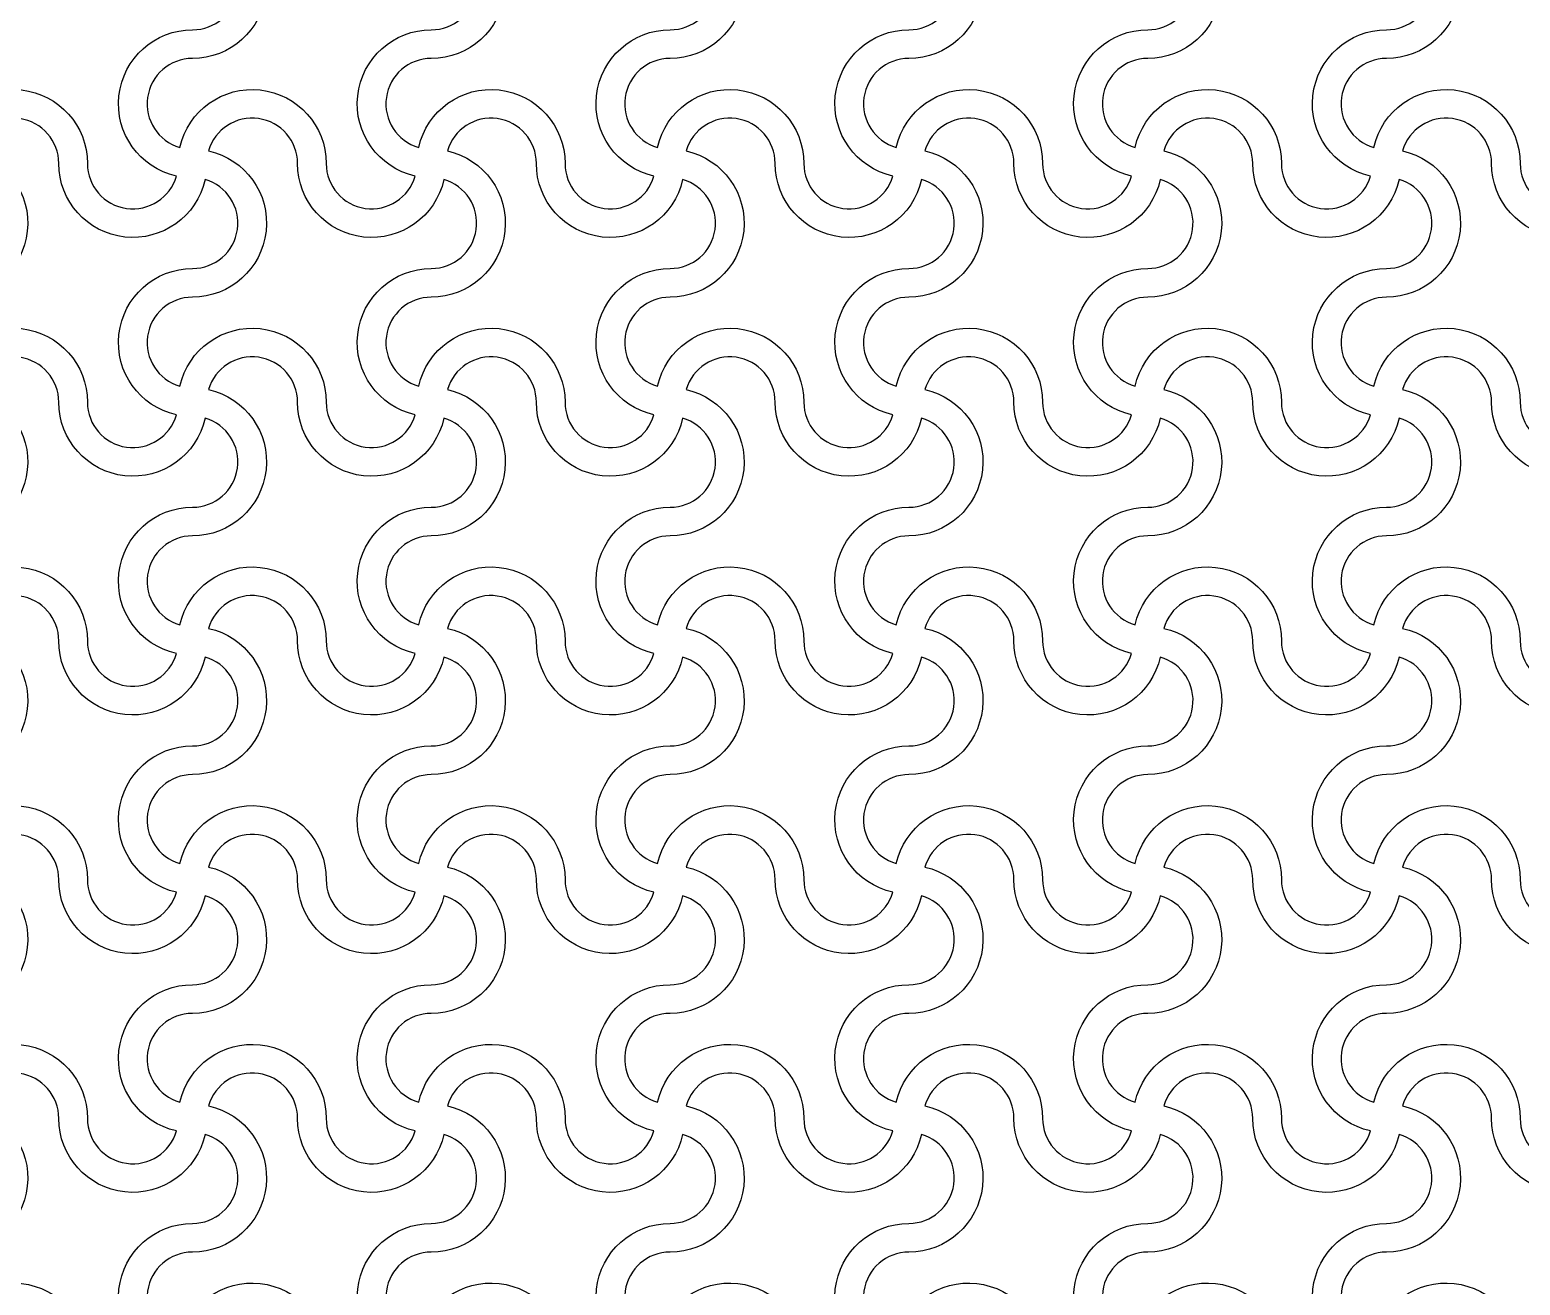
# Model space of a CAD drawing. Header units: millimetres. Extents: x 24 to 345, y 12 to 201.
# Drawn here: x 45.723 to 48.219, y 35.615 to 37.718 of the extents above; entities that cross this region are included whole.
import ezdxf

# ---------------------------------------------------------------- set-up
doc = ezdxf.new("R2010")
doc.units = ezdxf.units.MM
doc.header["$MEASUREMENT"] = 0
doc.layers.add('5th metal (rf+ground)', color=240, linetype='Continuous')

msp = doc.modelspace()

# ---------------------------------------------------------------- linework, layer by layer
at = {"layer": '5th metal (rf+ground)'}
for points in [[(46.01633, 37.86724, -0.8959788), (45.7713, 37.89421, 0.8687853), (45.62227, 37.91524, -0.8959788), (45.5953, 37.67021, 0.8687853), (45.57427, 37.52118, -0.8959788), (45.8193, 37.49421, 0.8687853), (45.96833, 37.47318, -0.8959788), (45.9953, 37.71821, 0.8687853)], [(46.01633, 37.86724, -0.8959788), (45.7713, 37.89421, 0.8687853), (45.62227, 37.91524, -0.8959788), (45.5953, 37.67021, 0.8687853), (45.57427, 37.52118, -0.8959788), (45.8193, 37.49421, 0.8687853), (45.96833, 37.47318, -0.8959788), (45.9953, 37.71821, 0.8687853)], [(46.01633, 37.86724, -0.8959788), (45.7713, 37.89421, 0.8687853), (45.62227, 37.91524, -0.8959788), (45.5953, 37.67021, 0.8687853), (45.57427, 37.52118, -0.8959788), (45.8193, 37.49421, 0.8687853), (45.96833, 37.47318, -0.8959788), (45.9953, 37.71821, 0.8687853)], [(46.01633, 37.86724, -0.8959788), (45.7713, 37.89421, 0.8687853), (45.62227, 37.91524, -0.8959788), (45.5953, 37.67021, 0.8687853), (45.57427, 37.52118, -0.8959788), (45.8193, 37.49421, 0.8687853), (45.96833, 37.47318, -0.8959788), (45.9953, 37.71821, 0.8687853)], [(46.41633, 37.86724, -0.8959788), (46.1713, 37.89421, 0.8687853), (46.02227, 37.91524, -0.8959788), (45.9953, 37.67021, 0.8687853), (45.97427, 37.52118, -0.8959788), (46.2193, 37.49421, 0.8687853), (46.36833, 37.47318, -0.8959788), (46.3953, 37.71821, 0.8687853)], [(46.41633, 37.86724, -0.8959788), (46.1713, 37.89421, 0.8687853), (46.02227, 37.91524, -0.8959788), (45.9953, 37.67021, 0.8687853), (45.97427, 37.52118, -0.8959788), (46.2193, 37.49421, 0.8687853), (46.36833, 37.47318, -0.8959788), (46.3953, 37.71821, 0.8687853)], [(46.41633, 37.86724, -0.8959788), (46.1713, 37.89421, 0.8687853), (46.02227, 37.91524, -0.8959788), (45.9953, 37.67021, 0.8687853), (45.97427, 37.52118, -0.8959788), (46.2193, 37.49421, 0.8687853), (46.36833, 37.47318, -0.8959788), (46.3953, 37.71821, 0.8687853)], [(46.41633, 37.86724, -0.8959788), (46.1713, 37.89421, 0.8687853), (46.02227, 37.91524, -0.8959788), (45.9953, 37.67021, 0.8687853), (45.97427, 37.52118, -0.8959788), (46.2193, 37.49421, 0.8687853), (46.36833, 37.47318, -0.8959788), (46.3953, 37.71821, 0.8687853)], [(46.81633, 37.86724, -0.8959788), (46.5713, 37.89421, 0.8687853), (46.42227, 37.91524, -0.8959788), (46.3953, 37.67021, 0.8687853), (46.37427, 37.52118, -0.8959788), (46.6193, 37.49421, 0.8687853), (46.76833, 37.47318, -0.8959788), (46.7953, 37.71821, 0.8687853)], [(46.81633, 37.86724, -0.8959788), (46.5713, 37.89421, 0.8687853), (46.42227, 37.91524, -0.8959788), (46.3953, 37.67021, 0.8687853), (46.37427, 37.52118, -0.8959788), (46.6193, 37.49421, 0.8687853), (46.76833, 37.47318, -0.8959788), (46.7953, 37.71821, 0.8687853)], [(46.81633, 37.86724, -0.8959788), (46.5713, 37.89421, 0.8687853), (46.42227, 37.91524, -0.8959788), (46.3953, 37.67021, 0.8687853), (46.37427, 37.52118, -0.8959788), (46.6193, 37.49421, 0.8687853), (46.76833, 37.47318, -0.8959788), (46.7953, 37.71821, 0.8687853)], [(46.81633, 37.86724, -0.8959788), (46.5713, 37.89421, 0.8687853), (46.42227, 37.91524, -0.8959788), (46.3953, 37.67021, 0.8687853), (46.37427, 37.52118, -0.8959788), (46.6193, 37.49421, 0.8687853), (46.76833, 37.47318, -0.8959788), (46.7953, 37.71821, 0.8687853)], [(47.21633, 37.86724, -0.8959788), (46.9713, 37.89421, 0.8687853), (46.82227, 37.91524, -0.8959788), (46.7953, 37.67021, 0.8687853), (46.77427, 37.52118, -0.8959788), (47.0193, 37.49421, 0.8687853), (47.16833, 37.47318, -0.8959788), (47.1953, 37.71821, 0.8687853)], [(47.21633, 37.86724, -0.8959788), (46.9713, 37.89421, 0.8687853), (46.82227, 37.91524, -0.8959788), (46.7953, 37.67021, 0.8687853), (46.77427, 37.52118, -0.8959788), (47.0193, 37.49421, 0.8687853), (47.16833, 37.47318, -0.8959788), (47.1953, 37.71821, 0.8687853)], [(47.21633, 37.86724, -0.8959788), (46.9713, 37.89421, 0.8687853), (46.82227, 37.91524, -0.8959788), (46.7953, 37.67021, 0.8687853), (46.77427, 37.52118, -0.8959788), (47.0193, 37.49421, 0.8687853), (47.16833, 37.47318, -0.8959788), (47.1953, 37.71821, 0.8687853)], [(47.21633, 37.86724, -0.8959788), (46.9713, 37.89421, 0.8687853), (46.82227, 37.91524, -0.8959788), (46.7953, 37.67021, 0.8687853), (46.77427, 37.52118, -0.8959788), (47.0193, 37.49421, 0.8687853), (47.16833, 37.47318, -0.8959788), (47.1953, 37.71821, 0.8687853)], [(47.61633, 37.86724, -0.8959788), (47.3713, 37.89421, 0.8687853), (47.22227, 37.91524, -0.8959788), (47.1953, 37.67021, 0.8687853), (47.17427, 37.52118, -0.8959788), (47.4193, 37.49421, 0.8687853), (47.56833, 37.47318, -0.8959788), (47.5953, 37.71821, 0.8687853)], [(47.61633, 37.86724, -0.8959788), (47.3713, 37.89421, 0.8687853), (47.22227, 37.91524, -0.8959788), (47.1953, 37.67021, 0.8687853), (47.17427, 37.52118, -0.8959788), (47.4193, 37.49421, 0.8687853), (47.56833, 37.47318, -0.8959788), (47.5953, 37.71821, 0.8687853)], [(47.61633, 37.86724, -0.8959788), (47.3713, 37.89421, 0.8687853), (47.22227, 37.91524, -0.8959788), (47.1953, 37.67021, 0.8687853), (47.17427, 37.52118, -0.8959788), (47.4193, 37.49421, 0.8687853), (47.56833, 37.47318, -0.8959788), (47.5953, 37.71821, 0.8687853)], [(47.61633, 37.86724, -0.8959788), (47.3713, 37.89421, 0.8687853), (47.22227, 37.91524, -0.8959788), (47.1953, 37.67021, 0.8687853), (47.17427, 37.52118, -0.8959788), (47.4193, 37.49421, 0.8687853), (47.56833, 37.47318, -0.8959788), (47.5953, 37.71821, 0.8687853)], [(48.01633, 37.86724, -0.8959788), (47.7713, 37.89421, 0.8687853), (47.62227, 37.91524, -0.8959788), (47.5953, 37.67021, 0.8687853), (47.57427, 37.52118, -0.8959788), (47.8193, 37.49421, 0.8687853), (47.96833, 37.47318, -0.8959788), (47.9953, 37.71821, 0.8687853)], [(48.01633, 37.86724, -0.8959788), (47.7713, 37.89421, 0.8687853), (47.62227, 37.91524, -0.8959788), (47.5953, 37.67021, 0.8687853), (47.57427, 37.52118, -0.8959788), (47.8193, 37.49421, 0.8687853), (47.96833, 37.47318, -0.8959788), (47.9953, 37.71821, 0.8687853)], [(48.01633, 37.86724, -0.8959788), (47.7713, 37.89421, 0.8687853), (47.62227, 37.91524, -0.8959788), (47.5953, 37.67021, 0.8687853), (47.57427, 37.52118, -0.8959788), (47.8193, 37.49421, 0.8687853), (47.96833, 37.47318, -0.8959788), (47.9953, 37.71821, 0.8687853)], [(48.01633, 37.86724, -0.8959788), (47.7713, 37.89421, 0.8687853), (47.62227, 37.91524, -0.8959788), (47.5953, 37.67021, 0.8687853), (47.57427, 37.52118, -0.8959788), (47.8193, 37.49421, 0.8687853), (47.96833, 37.47318, -0.8959788), (47.9953, 37.71821, 0.8687853)], [(48.41633, 37.86724, -0.8959788), (48.1713, 37.89421, 0.8687853), (48.02227, 37.91524, -0.8959788), (47.9953, 37.67021, 0.8687853), (47.97427, 37.52118, -0.8959788), (48.2193, 37.49421, 0.8687853), (48.36833, 37.47318, -0.8959788), (48.3953, 37.71821, 0.8687853)], [(48.41633, 37.86724, -0.8959788), (48.1713, 37.89421, 0.8687853), (48.02227, 37.91524, -0.8959788), (47.9953, 37.67021, 0.8687853), (47.97427, 37.52118, -0.8959788), (48.2193, 37.49421, 0.8687853), (48.36833, 37.47318, -0.8959788), (48.3953, 37.71821, 0.8687853)], [(48.41633, 37.86724, -0.8959788), (48.1713, 37.89421, 0.8687853), (48.02227, 37.91524, -0.8959788), (47.9953, 37.67021, 0.8687853), (47.97427, 37.52118, -0.8959788), (48.2193, 37.49421, 0.8687853), (48.36833, 37.47318, -0.8959788), (48.3953, 37.71821, 0.8687853)], [(48.41633, 37.86724, -0.8959788), (48.1713, 37.89421, 0.8687853), (48.02227, 37.91524, -0.8959788), (47.9953, 37.67021, 0.8687853), (47.97427, 37.52118, -0.8959788), (48.2193, 37.49421, 0.8687853), (48.36833, 37.47318, -0.8959788), (48.3953, 37.71821, 0.8687853)], [(46.01633, 37.46724, -0.8959788), (45.7713, 37.49421, 0.8687853), (45.62227, 37.51524, -0.8959788), (45.5953, 37.27021, 0.8687853), (45.57427, 37.12118, -0.8959788), (45.8193, 37.09421, 0.8687853), (45.96833, 37.07318, -0.8959788), (45.9953, 37.31821, 0.8687853)], [(46.01633, 37.46724, -0.8959788), (45.7713, 37.49421, 0.8687853), (45.62227, 37.51524, -0.8959788), (45.5953, 37.27021, 0.8687853), (45.57427, 37.12118, -0.8959788), (45.8193, 37.09421, 0.8687853), (45.96833, 37.07318, -0.8959788), (45.9953, 37.31821, 0.8687853)], [(46.01633, 37.46724, -0.8959788), (45.7713, 37.49421, 0.8687853), (45.62227, 37.51524, -0.8959788), (45.5953, 37.27021, 0.8687853), (45.57427, 37.12118, -0.8959788), (45.8193, 37.09421, 0.8687853), (45.96833, 37.07318, -0.8959788), (45.9953, 37.31821, 0.8687853)], [(46.01633, 37.46724, -0.8959788), (45.7713, 37.49421, 0.8687853), (45.62227, 37.51524, -0.8959788), (45.5953, 37.27021, 0.8687853), (45.57427, 37.12118, -0.8959788), (45.8193, 37.09421, 0.8687853), (45.96833, 37.07318, -0.8959788), (45.9953, 37.31821, 0.8687853)], [(46.41633, 37.46724, -0.8959788), (46.1713, 37.49421, 0.8687853), (46.02227, 37.51524, -0.8959788), (45.9953, 37.27021, 0.8687853), (45.97427, 37.12118, -0.8959788), (46.2193, 37.09421, 0.8687853), (46.36833, 37.07318, -0.8959788), (46.3953, 37.31821, 0.8687853)], [(46.41633, 37.46724, -0.8959788), (46.1713, 37.49421, 0.8687853), (46.02227, 37.51524, -0.8959788), (45.9953, 37.27021, 0.8687853), (45.97427, 37.12118, -0.8959788), (46.2193, 37.09421, 0.8687853), (46.36833, 37.07318, -0.8959788), (46.3953, 37.31821, 0.8687853)], [(46.41633, 37.46724, -0.8959788), (46.1713, 37.49421, 0.8687853), (46.02227, 37.51524, -0.8959788), (45.9953, 37.27021, 0.8687853), (45.97427, 37.12118, -0.8959788), (46.2193, 37.09421, 0.8687853), (46.36833, 37.07318, -0.8959788), (46.3953, 37.31821, 0.8687853)], [(46.41633, 37.46724, -0.8959788), (46.1713, 37.49421, 0.8687853), (46.02227, 37.51524, -0.8959788), (45.9953, 37.27021, 0.8687853), (45.97427, 37.12118, -0.8959788), (46.2193, 37.09421, 0.8687853), (46.36833, 37.07318, -0.8959788), (46.3953, 37.31821, 0.8687853)], [(46.81633, 37.46724, -0.8959788), (46.5713, 37.49421, 0.8687853), (46.42227, 37.51524, -0.8959788), (46.3953, 37.27021, 0.8687853), (46.37427, 37.12118, -0.8959788), (46.6193, 37.09421, 0.8687853), (46.76833, 37.07318, -0.8959788), (46.7953, 37.31821, 0.8687853)], [(46.81633, 37.46724, -0.8959788), (46.5713, 37.49421, 0.8687853), (46.42227, 37.51524, -0.8959788), (46.3953, 37.27021, 0.8687853), (46.37427, 37.12118, -0.8959788), (46.6193, 37.09421, 0.8687853), (46.76833, 37.07318, -0.8959788), (46.7953, 37.31821, 0.8687853)], [(46.81633, 37.46724, -0.8959788), (46.5713, 37.49421, 0.8687853), (46.42227, 37.51524, -0.8959788), (46.3953, 37.27021, 0.8687853), (46.37427, 37.12118, -0.8959788), (46.6193, 37.09421, 0.8687853), (46.76833, 37.07318, -0.8959788), (46.7953, 37.31821, 0.8687853)], [(46.81633, 37.46724, -0.8959788), (46.5713, 37.49421, 0.8687853), (46.42227, 37.51524, -0.8959788), (46.3953, 37.27021, 0.8687853), (46.37427, 37.12118, -0.8959788), (46.6193, 37.09421, 0.8687853), (46.76833, 37.07318, -0.8959788), (46.7953, 37.31821, 0.8687853)], [(47.21633, 37.46724, -0.8959788), (46.9713, 37.49421, 0.8687853), (46.82227, 37.51524, -0.8959788), (46.7953, 37.27021, 0.8687853), (46.77427, 37.12118, -0.8959788), (47.0193, 37.09421, 0.8687853), (47.16833, 37.07318, -0.8959788), (47.1953, 37.31821, 0.8687853)], [(47.21633, 37.46724, -0.8959788), (46.9713, 37.49421, 0.8687853), (46.82227, 37.51524, -0.8959788), (46.7953, 37.27021, 0.8687853), (46.77427, 37.12118, -0.8959788), (47.0193, 37.09421, 0.8687853), (47.16833, 37.07318, -0.8959788), (47.1953, 37.31821, 0.8687853)], [(47.21633, 37.46724, -0.8959788), (46.9713, 37.49421, 0.8687853), (46.82227, 37.51524, -0.8959788), (46.7953, 37.27021, 0.8687853), (46.77427, 37.12118, -0.8959788), (47.0193, 37.09421, 0.8687853), (47.16833, 37.07318, -0.8959788), (47.1953, 37.31821, 0.8687853)], [(47.21633, 37.46724, -0.8959788), (46.9713, 37.49421, 0.8687853), (46.82227, 37.51524, -0.8959788), (46.7953, 37.27021, 0.8687853), (46.77427, 37.12118, -0.8959788), (47.0193, 37.09421, 0.8687853), (47.16833, 37.07318, -0.8959788), (47.1953, 37.31821, 0.8687853)], [(47.61633, 37.46724, -0.8959788), (47.3713, 37.49421, 0.8687853), (47.22227, 37.51524, -0.8959788), (47.1953, 37.27021, 0.8687853), (47.17427, 37.12118, -0.8959788), (47.4193, 37.09421, 0.8687853), (47.56833, 37.07318, -0.8959788), (47.5953, 37.31821, 0.8687853)], [(47.61633, 37.46724, -0.8959788), (47.3713, 37.49421, 0.8687853), (47.22227, 37.51524, -0.8959788), (47.1953, 37.27021, 0.8687853), (47.17427, 37.12118, -0.8959788), (47.4193, 37.09421, 0.8687853), (47.56833, 37.07318, -0.8959788), (47.5953, 37.31821, 0.8687853)], [(47.61633, 37.46724, -0.8959788), (47.3713, 37.49421, 0.8687853), (47.22227, 37.51524, -0.8959788), (47.1953, 37.27021, 0.8687853), (47.17427, 37.12118, -0.8959788), (47.4193, 37.09421, 0.8687853), (47.56833, 37.07318, -0.8959788), (47.5953, 37.31821, 0.8687853)], [(47.61633, 37.46724, -0.8959788), (47.3713, 37.49421, 0.8687853), (47.22227, 37.51524, -0.8959788), (47.1953, 37.27021, 0.8687853), (47.17427, 37.12118, -0.8959788), (47.4193, 37.09421, 0.8687853), (47.56833, 37.07318, -0.8959788), (47.5953, 37.31821, 0.8687853)], [(48.01633, 37.46724, -0.8959788), (47.7713, 37.49421, 0.8687853), (47.62227, 37.51524, -0.8959788), (47.5953, 37.27021, 0.8687853), (47.57427, 37.12118, -0.8959788), (47.8193, 37.09421, 0.8687853), (47.96833, 37.07318, -0.8959788), (47.9953, 37.31821, 0.8687853)], [(48.01633, 37.46724, -0.8959788), (47.7713, 37.49421, 0.8687853), (47.62227, 37.51524, -0.8959788), (47.5953, 37.27021, 0.8687853), (47.57427, 37.12118, -0.8959788), (47.8193, 37.09421, 0.8687853), (47.96833, 37.07318, -0.8959788), (47.9953, 37.31821, 0.8687853)], [(48.01633, 37.46724, -0.8959788), (47.7713, 37.49421, 0.8687853), (47.62227, 37.51524, -0.8959788), (47.5953, 37.27021, 0.8687853), (47.57427, 37.12118, -0.8959788), (47.8193, 37.09421, 0.8687853), (47.96833, 37.07318, -0.8959788), (47.9953, 37.31821, 0.8687853)], [(48.01633, 37.46724, -0.8959788), (47.7713, 37.49421, 0.8687853), (47.62227, 37.51524, -0.8959788), (47.5953, 37.27021, 0.8687853), (47.57427, 37.12118, -0.8959788), (47.8193, 37.09421, 0.8687853), (47.96833, 37.07318, -0.8959788), (47.9953, 37.31821, 0.8687853)], [(48.41633, 37.46724, -0.8959788), (48.1713, 37.49421, 0.8687853), (48.02227, 37.51524, -0.8959788), (47.9953, 37.27021, 0.8687853), (47.97427, 37.12118, -0.8959788), (48.2193, 37.09421, 0.8687853), (48.36833, 37.07318, -0.8959788), (48.3953, 37.31821, 0.8687853)], [(48.41633, 37.46724, -0.8959788), (48.1713, 37.49421, 0.8687853), (48.02227, 37.51524, -0.8959788), (47.9953, 37.27021, 0.8687853), (47.97427, 37.12118, -0.8959788), (48.2193, 37.09421, 0.8687853), (48.36833, 37.07318, -0.8959788), (48.3953, 37.31821, 0.8687853)], [(48.41633, 37.46724, -0.8959788), (48.1713, 37.49421, 0.8687853), (48.02227, 37.51524, -0.8959788), (47.9953, 37.27021, 0.8687853), (47.97427, 37.12118, -0.8959788), (48.2193, 37.09421, 0.8687853), (48.36833, 37.07318, -0.8959788), (48.3953, 37.31821, 0.8687853)], [(48.41633, 37.46724, -0.8959788), (48.1713, 37.49421, 0.8687853), (48.02227, 37.51524, -0.8959788), (47.9953, 37.27021, 0.8687853), (47.97427, 37.12118, -0.8959788), (48.2193, 37.09421, 0.8687853), (48.36833, 37.07318, -0.8959788), (48.3953, 37.31821, 0.8687853)], [(46.01633, 37.06724, -0.8959788), (45.7713, 37.09421, 0.8687853), (45.62227, 37.11524, -0.8959788), (45.5953, 36.87021, 0.8687853), (45.57427, 36.72118, -0.8959788), (45.8193, 36.69421, 0.8687853), (45.96833, 36.67318, -0.8959788), (45.9953, 36.91821, 0.8687853)], [(46.01633, 37.06724, -0.8959788), (45.7713, 37.09421, 0.8687853), (45.62227, 37.11524, -0.8959788), (45.5953, 36.87021, 0.8687853), (45.57427, 36.72118, -0.8959788), (45.8193, 36.69421, 0.8687853), (45.96833, 36.67318, -0.8959788), (45.9953, 36.91821, 0.8687853)], [(46.01633, 37.06724, -0.8959788), (45.7713, 37.09421, 0.8687853), (45.62227, 37.11524, -0.8959788), (45.5953, 36.87021, 0.8687853), (45.57427, 36.72118, -0.8959788), (45.8193, 36.69421, 0.8687853), (45.96833, 36.67318, -0.8959788), (45.9953, 36.91821, 0.8687853)], [(46.01633, 37.06724, -0.8959788), (45.7713, 37.09421, 0.8687853), (45.62227, 37.11524, -0.8959788), (45.5953, 36.87021, 0.8687853), (45.57427, 36.72118, -0.8959788), (45.8193, 36.69421, 0.8687853), (45.96833, 36.67318, -0.8959788), (45.9953, 36.91821, 0.8687853)], [(46.41633, 37.06724, -0.8959788), (46.1713, 37.09421, 0.8687853), (46.02227, 37.11524, -0.8959788), (45.9953, 36.87021, 0.8687853), (45.97427, 36.72118, -0.8959788), (46.2193, 36.69421, 0.8687853), (46.36833, 36.67318, -0.8959788), (46.3953, 36.91821, 0.8687853)], [(46.41633, 37.06724, -0.8959788), (46.1713, 37.09421, 0.8687853), (46.02227, 37.11524, -0.8959788), (45.9953, 36.87021, 0.8687853), (45.97427, 36.72118, -0.8959788), (46.2193, 36.69421, 0.8687853), (46.36833, 36.67318, -0.8959788), (46.3953, 36.91821, 0.8687853)], [(46.41633, 37.06724, -0.8959788), (46.1713, 37.09421, 0.8687853), (46.02227, 37.11524, -0.8959788), (45.9953, 36.87021, 0.8687853), (45.97427, 36.72118, -0.8959788), (46.2193, 36.69421, 0.8687853), (46.36833, 36.67318, -0.8959788), (46.3953, 36.91821, 0.8687853)], [(46.41633, 37.06724, -0.8959788), (46.1713, 37.09421, 0.8687853), (46.02227, 37.11524, -0.8959788), (45.9953, 36.87021, 0.8687853), (45.97427, 36.72118, -0.8959788), (46.2193, 36.69421, 0.8687853), (46.36833, 36.67318, -0.8959788), (46.3953, 36.91821, 0.8687853)], [(46.81633, 37.06724, -0.8959788), (46.5713, 37.09421, 0.8687853), (46.42227, 37.11524, -0.8959788), (46.3953, 36.87021, 0.8687853), (46.37427, 36.72118, -0.8959788), (46.6193, 36.69421, 0.8687853), (46.76833, 36.67318, -0.8959788), (46.7953, 36.91821, 0.8687853)], [(46.81633, 37.06724, -0.8959788), (46.5713, 37.09421, 0.8687853), (46.42227, 37.11524, -0.8959788), (46.3953, 36.87021, 0.8687853), (46.37427, 36.72118, -0.8959788), (46.6193, 36.69421, 0.8687853), (46.76833, 36.67318, -0.8959788), (46.7953, 36.91821, 0.8687853)], [(46.81633, 37.06724, -0.8959788), (46.5713, 37.09421, 0.8687853), (46.42227, 37.11524, -0.8959788), (46.3953, 36.87021, 0.8687853), (46.37427, 36.72118, -0.8959788), (46.6193, 36.69421, 0.8687853), (46.76833, 36.67318, -0.8959788), (46.7953, 36.91821, 0.8687853)], [(46.81633, 37.06724, -0.8959788), (46.5713, 37.09421, 0.8687853), (46.42227, 37.11524, -0.8959788), (46.3953, 36.87021, 0.8687853), (46.37427, 36.72118, -0.8959788), (46.6193, 36.69421, 0.8687853), (46.76833, 36.67318, -0.8959788), (46.7953, 36.91821, 0.8687853)], [(47.21633, 37.06724, -0.8959788), (46.9713, 37.09421, 0.8687853), (46.82227, 37.11524, -0.8959788), (46.7953, 36.87021, 0.8687853), (46.77427, 36.72118, -0.8959788), (47.0193, 36.69421, 0.8687853), (47.16833, 36.67318, -0.8959788), (47.1953, 36.91821, 0.8687853)], [(47.21633, 37.06724, -0.8959788), (46.9713, 37.09421, 0.8687853), (46.82227, 37.11524, -0.8959788), (46.7953, 36.87021, 0.8687853), (46.77427, 36.72118, -0.8959788), (47.0193, 36.69421, 0.8687853), (47.16833, 36.67318, -0.8959788), (47.1953, 36.91821, 0.8687853)], [(47.21633, 37.06724, -0.8959788), (46.9713, 37.09421, 0.8687853), (46.82227, 37.11524, -0.8959788), (46.7953, 36.87021, 0.8687853), (46.77427, 36.72118, -0.8959788), (47.0193, 36.69421, 0.8687853), (47.16833, 36.67318, -0.8959788), (47.1953, 36.91821, 0.8687853)], [(47.21633, 37.06724, -0.8959788), (46.9713, 37.09421, 0.8687853), (46.82227, 37.11524, -0.8959788), (46.7953, 36.87021, 0.8687853), (46.77427, 36.72118, -0.8959788), (47.0193, 36.69421, 0.8687853), (47.16833, 36.67318, -0.8959788), (47.1953, 36.91821, 0.8687853)], [(47.61633, 37.06724, -0.8959788), (47.3713, 37.09421, 0.8687853), (47.22227, 37.11524, -0.8959788), (47.1953, 36.87021, 0.8687853), (47.17427, 36.72118, -0.8959788), (47.4193, 36.69421, 0.8687853), (47.56833, 36.67318, -0.8959788), (47.5953, 36.91821, 0.8687853)], [(47.61633, 37.06724, -0.8959788), (47.3713, 37.09421, 0.8687853), (47.22227, 37.11524, -0.8959788), (47.1953, 36.87021, 0.8687853), (47.17427, 36.72118, -0.8959788), (47.4193, 36.69421, 0.8687853), (47.56833, 36.67318, -0.8959788), (47.5953, 36.91821, 0.8687853)], [(47.61633, 37.06724, -0.8959788), (47.3713, 37.09421, 0.8687853), (47.22227, 37.11524, -0.8959788), (47.1953, 36.87021, 0.8687853), (47.17427, 36.72118, -0.8959788), (47.4193, 36.69421, 0.8687853), (47.56833, 36.67318, -0.8959788), (47.5953, 36.91821, 0.8687853)], [(47.61633, 37.06724, -0.8959788), (47.3713, 37.09421, 0.8687853), (47.22227, 37.11524, -0.8959788), (47.1953, 36.87021, 0.8687853), (47.17427, 36.72118, -0.8959788), (47.4193, 36.69421, 0.8687853), (47.56833, 36.67318, -0.8959788), (47.5953, 36.91821, 0.8687853)], [(48.01633, 37.06724, -0.8959788), (47.7713, 37.09421, 0.8687853), (47.62227, 37.11524, -0.8959788), (47.5953, 36.87021, 0.8687853), (47.57427, 36.72118, -0.8959788), (47.8193, 36.69421, 0.8687853), (47.96833, 36.67318, -0.8959788), (47.9953, 36.91821, 0.8687853)], [(48.01633, 37.06724, -0.8959788), (47.7713, 37.09421, 0.8687853), (47.62227, 37.11524, -0.8959788), (47.5953, 36.87021, 0.8687853), (47.57427, 36.72118, -0.8959788), (47.8193, 36.69421, 0.8687853), (47.96833, 36.67318, -0.8959788), (47.9953, 36.91821, 0.8687853)], [(48.01633, 37.06724, -0.8959788), (47.7713, 37.09421, 0.8687853), (47.62227, 37.11524, -0.8959788), (47.5953, 36.87021, 0.8687853), (47.57427, 36.72118, -0.8959788), (47.8193, 36.69421, 0.8687853), (47.96833, 36.67318, -0.8959788), (47.9953, 36.91821, 0.8687853)], [(48.01633, 37.06724, -0.8959788), (47.7713, 37.09421, 0.8687853), (47.62227, 37.11524, -0.8959788), (47.5953, 36.87021, 0.8687853), (47.57427, 36.72118, -0.8959788), (47.8193, 36.69421, 0.8687853), (47.96833, 36.67318, -0.8959788), (47.9953, 36.91821, 0.8687853)], [(48.41633, 37.06724, -0.8959788), (48.1713, 37.09421, 0.8687853), (48.02227, 37.11524, -0.8959788), (47.9953, 36.87021, 0.8687853), (47.97427, 36.72118, -0.8959788), (48.2193, 36.69421, 0.8687853), (48.36833, 36.67318, -0.8959788), (48.3953, 36.91821, 0.8687853)], [(48.41633, 37.06724, -0.8959788), (48.1713, 37.09421, 0.8687853), (48.02227, 37.11524, -0.8959788), (47.9953, 36.87021, 0.8687853), (47.97427, 36.72118, -0.8959788), (48.2193, 36.69421, 0.8687853), (48.36833, 36.67318, -0.8959788), (48.3953, 36.91821, 0.8687853)], [(48.41633, 37.06724, -0.8959788), (48.1713, 37.09421, 0.8687853), (48.02227, 37.11524, -0.8959788), (47.9953, 36.87021, 0.8687853), (47.97427, 36.72118, -0.8959788), (48.2193, 36.69421, 0.8687853), (48.36833, 36.67318, -0.8959788), (48.3953, 36.91821, 0.8687853)], [(48.41633, 37.06724, -0.8959788), (48.1713, 37.09421, 0.8687853), (48.02227, 37.11524, -0.8959788), (47.9953, 36.87021, 0.8687853), (47.97427, 36.72118, -0.8959788), (48.2193, 36.69421, 0.8687853), (48.36833, 36.67318, -0.8959788), (48.3953, 36.91821, 0.8687853)], [(46.01633, 36.66724, -0.8959788), (45.7713, 36.69421, 0.8687853), (45.62227, 36.71524, -0.8959788), (45.5953, 36.47021, 0.8687853), (45.57427, 36.32118, -0.8959788), (45.8193, 36.29421, 0.8687853), (45.96833, 36.27318, -0.8959788), (45.9953, 36.51821, 0.8687853)], [(46.01633, 36.66724, -0.8959788), (45.7713, 36.69421, 0.8687853), (45.62227, 36.71524, -0.8959788), (45.5953, 36.47021, 0.8687853), (45.57427, 36.32118, -0.8959788), (45.8193, 36.29421, 0.8687853), (45.96833, 36.27318, -0.8959788), (45.9953, 36.51821, 0.8687853)], [(46.01633, 36.66724, -0.8959788), (45.7713, 36.69421, 0.8687853), (45.62227, 36.71524, -0.8959788), (45.5953, 36.47021, 0.8687853), (45.57427, 36.32118, -0.8959788), (45.8193, 36.29421, 0.8687853), (45.96833, 36.27318, -0.8959788), (45.9953, 36.51821, 0.8687853)], [(46.01633, 36.66724, -0.8959788), (45.7713, 36.69421, 0.8687853), (45.62227, 36.71524, -0.8959788), (45.5953, 36.47021, 0.8687853), (45.57427, 36.32118, -0.8959788), (45.8193, 36.29421, 0.8687853), (45.96833, 36.27318, -0.8959788), (45.9953, 36.51821, 0.8687853)], [(46.41633, 36.66724, -0.8959788), (46.1713, 36.69421, 0.8687853), (46.02227, 36.71524, -0.8959788), (45.9953, 36.47021, 0.8687853), (45.97427, 36.32118, -0.8959788), (46.2193, 36.29421, 0.8687853), (46.36833, 36.27318, -0.8959788), (46.3953, 36.51821, 0.8687853)], [(46.41633, 36.66724, -0.8959788), (46.1713, 36.69421, 0.8687853), (46.02227, 36.71524, -0.8959788), (45.9953, 36.47021, 0.8687853), (45.97427, 36.32118, -0.8959788), (46.2193, 36.29421, 0.8687853), (46.36833, 36.27318, -0.8959788), (46.3953, 36.51821, 0.8687853)], [(46.41633, 36.66724, -0.8959788), (46.1713, 36.69421, 0.8687853), (46.02227, 36.71524, -0.8959788), (45.9953, 36.47021, 0.8687853), (45.97427, 36.32118, -0.8959788), (46.2193, 36.29421, 0.8687853), (46.36833, 36.27318, -0.8959788), (46.3953, 36.51821, 0.8687853)], [(46.41633, 36.66724, -0.8959788), (46.1713, 36.69421, 0.8687853), (46.02227, 36.71524, -0.8959788), (45.9953, 36.47021, 0.8687853), (45.97427, 36.32118, -0.8959788), (46.2193, 36.29421, 0.8687853), (46.36833, 36.27318, -0.8959788), (46.3953, 36.51821, 0.8687853)], [(46.81633, 36.66724, -0.8959788), (46.5713, 36.69421, 0.8687853), (46.42227, 36.71524, -0.8959788), (46.3953, 36.47021, 0.8687853), (46.37427, 36.32118, -0.8959788), (46.6193, 36.29421, 0.8687853), (46.76833, 36.27318, -0.8959788), (46.7953, 36.51821, 0.8687853)], [(46.81633, 36.66724, -0.8959788), (46.5713, 36.69421, 0.8687853), (46.42227, 36.71524, -0.8959788), (46.3953, 36.47021, 0.8687853), (46.37427, 36.32118, -0.8959788), (46.6193, 36.29421, 0.8687853), (46.76833, 36.27318, -0.8959788), (46.7953, 36.51821, 0.8687853)], [(46.81633, 36.66724, -0.8959788), (46.5713, 36.69421, 0.8687853), (46.42227, 36.71524, -0.8959788), (46.3953, 36.47021, 0.8687853), (46.37427, 36.32118, -0.8959788), (46.6193, 36.29421, 0.8687853), (46.76833, 36.27318, -0.8959788), (46.7953, 36.51821, 0.8687853)], [(46.81633, 36.66724, -0.8959788), (46.5713, 36.69421, 0.8687853), (46.42227, 36.71524, -0.8959788), (46.3953, 36.47021, 0.8687853), (46.37427, 36.32118, -0.8959788), (46.6193, 36.29421, 0.8687853), (46.76833, 36.27318, -0.8959788), (46.7953, 36.51821, 0.8687853)], [(47.21633, 36.66724, -0.8959788), (46.9713, 36.69421, 0.8687853), (46.82227, 36.71524, -0.8959788), (46.7953, 36.47021, 0.8687853), (46.77427, 36.32118, -0.8959788), (47.0193, 36.29421, 0.8687853), (47.16833, 36.27318, -0.8959788), (47.1953, 36.51821, 0.8687853)], [(47.21633, 36.66724, -0.8959788), (46.9713, 36.69421, 0.8687853), (46.82227, 36.71524, -0.8959788), (46.7953, 36.47021, 0.8687853), (46.77427, 36.32118, -0.8959788), (47.0193, 36.29421, 0.8687853), (47.16833, 36.27318, -0.8959788), (47.1953, 36.51821, 0.8687853)], [(47.21633, 36.66724, -0.8959788), (46.9713, 36.69421, 0.8687853), (46.82227, 36.71524, -0.8959788), (46.7953, 36.47021, 0.8687853), (46.77427, 36.32118, -0.8959788), (47.0193, 36.29421, 0.8687853), (47.16833, 36.27318, -0.8959788), (47.1953, 36.51821, 0.8687853)], [(47.21633, 36.66724, -0.8959788), (46.9713, 36.69421, 0.8687853), (46.82227, 36.71524, -0.8959788), (46.7953, 36.47021, 0.8687853), (46.77427, 36.32118, -0.8959788), (47.0193, 36.29421, 0.8687853), (47.16833, 36.27318, -0.8959788), (47.1953, 36.51821, 0.8687853)], [(47.61633, 36.66724, -0.8959788), (47.3713, 36.69421, 0.8687853), (47.22227, 36.71524, -0.8959788), (47.1953, 36.47021, 0.8687853), (47.17427, 36.32118, -0.8959788), (47.4193, 36.29421, 0.8687853), (47.56833, 36.27318, -0.8959788), (47.5953, 36.51821, 0.8687853)], [(47.61633, 36.66724, -0.8959788), (47.3713, 36.69421, 0.8687853), (47.22227, 36.71524, -0.8959788), (47.1953, 36.47021, 0.8687853), (47.17427, 36.32118, -0.8959788), (47.4193, 36.29421, 0.8687853), (47.56833, 36.27318, -0.8959788), (47.5953, 36.51821, 0.8687853)], [(47.61633, 36.66724, -0.8959788), (47.3713, 36.69421, 0.8687853), (47.22227, 36.71524, -0.8959788), (47.1953, 36.47021, 0.8687853), (47.17427, 36.32118, -0.8959788), (47.4193, 36.29421, 0.8687853), (47.56833, 36.27318, -0.8959788), (47.5953, 36.51821, 0.8687853)], [(47.61633, 36.66724, -0.8959788), (47.3713, 36.69421, 0.8687853), (47.22227, 36.71524, -0.8959788), (47.1953, 36.47021, 0.8687853), (47.17427, 36.32118, -0.8959788), (47.4193, 36.29421, 0.8687853), (47.56833, 36.27318, -0.8959788), (47.5953, 36.51821, 0.8687853)], [(48.01633, 36.66724, -0.8959788), (47.7713, 36.69421, 0.8687853), (47.62227, 36.71524, -0.8959788), (47.5953, 36.47021, 0.8687853), (47.57427, 36.32118, -0.8959788), (47.8193, 36.29421, 0.8687853), (47.96833, 36.27318, -0.8959788), (47.9953, 36.51821, 0.8687853)], [(48.01633, 36.66724, -0.8959788), (47.7713, 36.69421, 0.8687853), (47.62227, 36.71524, -0.8959788), (47.5953, 36.47021, 0.8687853), (47.57427, 36.32118, -0.8959788), (47.8193, 36.29421, 0.8687853), (47.96833, 36.27318, -0.8959788), (47.9953, 36.51821, 0.8687853)], [(48.01633, 36.66724, -0.8959788), (47.7713, 36.69421, 0.8687853), (47.62227, 36.71524, -0.8959788), (47.5953, 36.47021, 0.8687853), (47.57427, 36.32118, -0.8959788), (47.8193, 36.29421, 0.8687853), (47.96833, 36.27318, -0.8959788), (47.9953, 36.51821, 0.8687853)], [(48.01633, 36.66724, -0.8959788), (47.7713, 36.69421, 0.8687853), (47.62227, 36.71524, -0.8959788), (47.5953, 36.47021, 0.8687853), (47.57427, 36.32118, -0.8959788), (47.8193, 36.29421, 0.8687853), (47.96833, 36.27318, -0.8959788), (47.9953, 36.51821, 0.8687853)], [(48.41633, 36.66724, -0.8959788), (48.1713, 36.69421, 0.8687853), (48.02227, 36.71524, -0.8959788), (47.9953, 36.47021, 0.8687853), (47.97427, 36.32118, -0.8959788), (48.2193, 36.29421, 0.8687853), (48.36833, 36.27318, -0.8959788), (48.3953, 36.51821, 0.8687853)], [(48.41633, 36.66724, -0.8959788), (48.1713, 36.69421, 0.8687853), (48.02227, 36.71524, -0.8959788), (47.9953, 36.47021, 0.8687853), (47.97427, 36.32118, -0.8959788), (48.2193, 36.29421, 0.8687853), (48.36833, 36.27318, -0.8959788), (48.3953, 36.51821, 0.8687853)], [(48.41633, 36.66724, -0.8959788), (48.1713, 36.69421, 0.8687853), (48.02227, 36.71524, -0.8959788), (47.9953, 36.47021, 0.8687853), (47.97427, 36.32118, -0.8959788), (48.2193, 36.29421, 0.8687853), (48.36833, 36.27318, -0.8959788), (48.3953, 36.51821, 0.8687853)], [(48.41633, 36.66724, -0.8959788), (48.1713, 36.69421, 0.8687853), (48.02227, 36.71524, -0.8959788), (47.9953, 36.47021, 0.8687853), (47.97427, 36.32118, -0.8959788), (48.2193, 36.29421, 0.8687853), (48.36833, 36.27318, -0.8959788), (48.3953, 36.51821, 0.8687853)], [(46.01633, 36.26724, -0.8959788), (45.7713, 36.29421, 0.8687853), (45.62227, 36.31524, -0.8959788), (45.5953, 36.07021, 0.8687853), (45.57427, 35.92118, -0.8959788), (45.8193, 35.89421, 0.8687853), (45.96833, 35.87318, -0.8959788), (45.9953, 36.11821, 0.8687853)], [(46.01633, 36.26724, -0.8959788), (45.7713, 36.29421, 0.8687853), (45.62227, 36.31524, -0.8959788), (45.5953, 36.07021, 0.8687853), (45.57427, 35.92118, -0.8959788), (45.8193, 35.89421, 0.8687853), (45.96833, 35.87318, -0.8959788), (45.9953, 36.11821, 0.8687853)], [(46.01633, 36.26724, -0.8959788), (45.7713, 36.29421, 0.8687853), (45.62227, 36.31524, -0.8959788), (45.5953, 36.07021, 0.8687853), (45.57427, 35.92118, -0.8959788), (45.8193, 35.89421, 0.8687853), (45.96833, 35.87318, -0.8959788), (45.9953, 36.11821, 0.8687853)], [(46.01633, 36.26724, -0.8959788), (45.7713, 36.29421, 0.8687853), (45.62227, 36.31524, -0.8959788), (45.5953, 36.07021, 0.8687853), (45.57427, 35.92118, -0.8959788), (45.8193, 35.89421, 0.8687853), (45.96833, 35.87318, -0.8959788), (45.9953, 36.11821, 0.8687853)], [(46.41633, 36.26724, -0.8959788), (46.1713, 36.29421, 0.8687853), (46.02227, 36.31524, -0.8959788), (45.9953, 36.07021, 0.8687853), (45.97427, 35.92118, -0.8959788), (46.2193, 35.89421, 0.8687853), (46.36833, 35.87318, -0.8959788), (46.3953, 36.11821, 0.8687853)], [(46.41633, 36.26724, -0.8959788), (46.1713, 36.29421, 0.8687853), (46.02227, 36.31524, -0.8959788), (45.9953, 36.07021, 0.8687853), (45.97427, 35.92118, -0.8959788), (46.2193, 35.89421, 0.8687853), (46.36833, 35.87318, -0.8959788), (46.3953, 36.11821, 0.8687853)], [(46.41633, 36.26724, -0.8959788), (46.1713, 36.29421, 0.8687853), (46.02227, 36.31524, -0.8959788), (45.9953, 36.07021, 0.8687853), (45.97427, 35.92118, -0.8959788), (46.2193, 35.89421, 0.8687853), (46.36833, 35.87318, -0.8959788), (46.3953, 36.11821, 0.8687853)], [(46.41633, 36.26724, -0.8959788), (46.1713, 36.29421, 0.8687853), (46.02227, 36.31524, -0.8959788), (45.9953, 36.07021, 0.8687853), (45.97427, 35.92118, -0.8959788), (46.2193, 35.89421, 0.8687853), (46.36833, 35.87318, -0.8959788), (46.3953, 36.11821, 0.8687853)], [(46.81633, 36.26724, -0.8959788), (46.5713, 36.29421, 0.8687853), (46.42227, 36.31524, -0.8959788), (46.3953, 36.07021, 0.8687853), (46.37427, 35.92118, -0.8959788), (46.6193, 35.89421, 0.8687853), (46.76833, 35.87318, -0.8959788), (46.7953, 36.11821, 0.8687853)], [(46.81633, 36.26724, -0.8959788), (46.5713, 36.29421, 0.8687853), (46.42227, 36.31524, -0.8959788), (46.3953, 36.07021, 0.8687853), (46.37427, 35.92118, -0.8959788), (46.6193, 35.89421, 0.8687853), (46.76833, 35.87318, -0.8959788), (46.7953, 36.11821, 0.8687853)], [(46.81633, 36.26724, -0.8959788), (46.5713, 36.29421, 0.8687853), (46.42227, 36.31524, -0.8959788), (46.3953, 36.07021, 0.8687853), (46.37427, 35.92118, -0.8959788), (46.6193, 35.89421, 0.8687853), (46.76833, 35.87318, -0.8959788), (46.7953, 36.11821, 0.8687853)], [(46.81633, 36.26724, -0.8959788), (46.5713, 36.29421, 0.8687853), (46.42227, 36.31524, -0.8959788), (46.3953, 36.07021, 0.8687853), (46.37427, 35.92118, -0.8959788), (46.6193, 35.89421, 0.8687853), (46.76833, 35.87318, -0.8959788), (46.7953, 36.11821, 0.8687853)], [(47.21633, 36.26724, -0.8959788), (46.9713, 36.29421, 0.8687853), (46.82227, 36.31524, -0.8959788), (46.7953, 36.07021, 0.8687853), (46.77427, 35.92118, -0.8959788), (47.0193, 35.89421, 0.8687853), (47.16833, 35.87318, -0.8959788), (47.1953, 36.11821, 0.8687853)], [(47.21633, 36.26724, -0.8959788), (46.9713, 36.29421, 0.8687853), (46.82227, 36.31524, -0.8959788), (46.7953, 36.07021, 0.8687853), (46.77427, 35.92118, -0.8959788), (47.0193, 35.89421, 0.8687853), (47.16833, 35.87318, -0.8959788), (47.1953, 36.11821, 0.8687853)], [(47.21633, 36.26724, -0.8959788), (46.9713, 36.29421, 0.8687853), (46.82227, 36.31524, -0.8959788), (46.7953, 36.07021, 0.8687853), (46.77427, 35.92118, -0.8959788), (47.0193, 35.89421, 0.8687853), (47.16833, 35.87318, -0.8959788), (47.1953, 36.11821, 0.8687853)], [(47.21633, 36.26724, -0.8959788), (46.9713, 36.29421, 0.8687853), (46.82227, 36.31524, -0.8959788), (46.7953, 36.07021, 0.8687853), (46.77427, 35.92118, -0.8959788), (47.0193, 35.89421, 0.8687853), (47.16833, 35.87318, -0.8959788), (47.1953, 36.11821, 0.8687853)], [(47.61633, 36.26724, -0.8959788), (47.3713, 36.29421, 0.8687853), (47.22227, 36.31524, -0.8959788), (47.1953, 36.07021, 0.8687853), (47.17427, 35.92118, -0.8959788), (47.4193, 35.89421, 0.8687853), (47.56833, 35.87318, -0.8959788), (47.5953, 36.11821, 0.8687853)], [(47.61633, 36.26724, -0.8959788), (47.3713, 36.29421, 0.8687853), (47.22227, 36.31524, -0.8959788), (47.1953, 36.07021, 0.8687853), (47.17427, 35.92118, -0.8959788), (47.4193, 35.89421, 0.8687853), (47.56833, 35.87318, -0.8959788), (47.5953, 36.11821, 0.8687853)], [(47.61633, 36.26724, -0.8959788), (47.3713, 36.29421, 0.8687853), (47.22227, 36.31524, -0.8959788), (47.1953, 36.07021, 0.8687853), (47.17427, 35.92118, -0.8959788), (47.4193, 35.89421, 0.8687853), (47.56833, 35.87318, -0.8959788), (47.5953, 36.11821, 0.8687853)], [(47.61633, 36.26724, -0.8959788), (47.3713, 36.29421, 0.8687853), (47.22227, 36.31524, -0.8959788), (47.1953, 36.07021, 0.8687853), (47.17427, 35.92118, -0.8959788), (47.4193, 35.89421, 0.8687853), (47.56833, 35.87318, -0.8959788), (47.5953, 36.11821, 0.8687853)], [(48.01633, 36.26724, -0.8959788), (47.7713, 36.29421, 0.8687853), (47.62227, 36.31524, -0.8959788), (47.5953, 36.07021, 0.8687853), (47.57427, 35.92118, -0.8959788), (47.8193, 35.89421, 0.8687853), (47.96833, 35.87318, -0.8959788), (47.9953, 36.11821, 0.8687853)], [(48.01633, 36.26724, -0.8959788), (47.7713, 36.29421, 0.8687853), (47.62227, 36.31524, -0.8959788), (47.5953, 36.07021, 0.8687853), (47.57427, 35.92118, -0.8959788), (47.8193, 35.89421, 0.8687853), (47.96833, 35.87318, -0.8959788), (47.9953, 36.11821, 0.8687853)], [(48.01633, 36.26724, -0.8959788), (47.7713, 36.29421, 0.8687853), (47.62227, 36.31524, -0.8959788), (47.5953, 36.07021, 0.8687853), (47.57427, 35.92118, -0.8959788), (47.8193, 35.89421, 0.8687853), (47.96833, 35.87318, -0.8959788), (47.9953, 36.11821, 0.8687853)], [(48.01633, 36.26724, -0.8959788), (47.7713, 36.29421, 0.8687853), (47.62227, 36.31524, -0.8959788), (47.5953, 36.07021, 0.8687853), (47.57427, 35.92118, -0.8959788), (47.8193, 35.89421, 0.8687853), (47.96833, 35.87318, -0.8959788), (47.9953, 36.11821, 0.8687853)], [(48.41633, 36.26724, -0.8959788), (48.1713, 36.29421, 0.8687853), (48.02227, 36.31524, -0.8959788), (47.9953, 36.07021, 0.8687853), (47.97427, 35.92118, -0.8959788), (48.2193, 35.89421, 0.8687853), (48.36833, 35.87318, -0.8959788), (48.3953, 36.11821, 0.8687853)], [(48.41633, 36.26724, -0.8959788), (48.1713, 36.29421, 0.8687853), (48.02227, 36.31524, -0.8959788), (47.9953, 36.07021, 0.8687853), (47.97427, 35.92118, -0.8959788), (48.2193, 35.89421, 0.8687853), (48.36833, 35.87318, -0.8959788), (48.3953, 36.11821, 0.8687853)], [(48.41633, 36.26724, -0.8959788), (48.1713, 36.29421, 0.8687853), (48.02227, 36.31524, -0.8959788), (47.9953, 36.07021, 0.8687853), (47.97427, 35.92118, -0.8959788), (48.2193, 35.89421, 0.8687853), (48.36833, 35.87318, -0.8959788), (48.3953, 36.11821, 0.8687853)], [(48.41633, 36.26724, -0.8959788), (48.1713, 36.29421, 0.8687853), (48.02227, 36.31524, -0.8959788), (47.9953, 36.07021, 0.8687853), (47.97427, 35.92118, -0.8959788), (48.2193, 35.89421, 0.8687853), (48.36833, 35.87318, -0.8959788), (48.3953, 36.11821, 0.8687853)], [(46.01633, 35.86724, -0.8959788), (45.7713, 35.89421, 0.8687853), (45.62227, 35.91524, -0.8959788), (45.5953, 35.67021, 0.8687853), (45.57427, 35.52118, -0.8959788), (45.8193, 35.49421, 0.8687853), (45.96833, 35.47318, -0.8959788), (45.9953, 35.71821, 0.8687853)], [(46.01633, 35.86724, -0.8959788), (45.7713, 35.89421, 0.8687853), (45.62227, 35.91524, -0.8959788), (45.5953, 35.67021, 0.8687853), (45.57427, 35.52118, -0.8959788), (45.8193, 35.49421, 0.8687853), (45.96833, 35.47318, -0.8959788), (45.9953, 35.71821, 0.8687853)], [(46.01633, 35.86724, -0.8959788), (45.7713, 35.89421, 0.8687853), (45.62227, 35.91524, -0.8959788), (45.5953, 35.67021, 0.8687853), (45.57427, 35.52118, -0.8959788), (45.8193, 35.49421, 0.8687853), (45.96833, 35.47318, -0.8959788), (45.9953, 35.71821, 0.8687853)], [(46.01633, 35.86724, -0.8959788), (45.7713, 35.89421, 0.8687853), (45.62227, 35.91524, -0.8959788), (45.5953, 35.67021, 0.8687853), (45.57427, 35.52118, -0.8959788), (45.8193, 35.49421, 0.8687853), (45.96833, 35.47318, -0.8959788), (45.9953, 35.71821, 0.8687853)], [(46.41633, 35.86724, -0.8959788), (46.1713, 35.89421, 0.8687853), (46.02227, 35.91524, -0.8959788), (45.9953, 35.67021, 0.8687853), (45.97427, 35.52118, -0.8959788), (46.2193, 35.49421, 0.8687853), (46.36833, 35.47318, -0.8959788), (46.3953, 35.71821, 0.8687853)], [(46.41633, 35.86724, -0.8959788), (46.1713, 35.89421, 0.8687853), (46.02227, 35.91524, -0.8959788), (45.9953, 35.67021, 0.8687853), (45.97427, 35.52118, -0.8959788), (46.2193, 35.49421, 0.8687853), (46.36833, 35.47318, -0.8959788), (46.3953, 35.71821, 0.8687853)], [(46.41633, 35.86724, -0.8959788), (46.1713, 35.89421, 0.8687853), (46.02227, 35.91524, -0.8959788), (45.9953, 35.67021, 0.8687853), (45.97427, 35.52118, -0.8959788), (46.2193, 35.49421, 0.8687853), (46.36833, 35.47318, -0.8959788), (46.3953, 35.71821, 0.8687853)], [(46.41633, 35.86724, -0.8959788), (46.1713, 35.89421, 0.8687853), (46.02227, 35.91524, -0.8959788), (45.9953, 35.67021, 0.8687853), (45.97427, 35.52118, -0.8959788), (46.2193, 35.49421, 0.8687853), (46.36833, 35.47318, -0.8959788), (46.3953, 35.71821, 0.8687853)], [(46.81633, 35.86724, -0.8959788), (46.5713, 35.89421, 0.8687853), (46.42227, 35.91524, -0.8959788), (46.3953, 35.67021, 0.8687853), (46.37427, 35.52118, -0.8959788), (46.6193, 35.49421, 0.8687853), (46.76833, 35.47318, -0.8959788), (46.7953, 35.71821, 0.8687853)], [(46.81633, 35.86724, -0.8959788), (46.5713, 35.89421, 0.8687853), (46.42227, 35.91524, -0.8959788), (46.3953, 35.67021, 0.8687853), (46.37427, 35.52118, -0.8959788), (46.6193, 35.49421, 0.8687853), (46.76833, 35.47318, -0.8959788), (46.7953, 35.71821, 0.8687853)], [(46.81633, 35.86724, -0.8959788), (46.5713, 35.89421, 0.8687853), (46.42227, 35.91524, -0.8959788), (46.3953, 35.67021, 0.8687853), (46.37427, 35.52118, -0.8959788), (46.6193, 35.49421, 0.8687853), (46.76833, 35.47318, -0.8959788), (46.7953, 35.71821, 0.8687853)], [(46.81633, 35.86724, -0.8959788), (46.5713, 35.89421, 0.8687853), (46.42227, 35.91524, -0.8959788), (46.3953, 35.67021, 0.8687853), (46.37427, 35.52118, -0.8959788), (46.6193, 35.49421, 0.8687853), (46.76833, 35.47318, -0.8959788), (46.7953, 35.71821, 0.8687853)], [(47.21633, 35.86724, -0.8959788), (46.9713, 35.89421, 0.8687853), (46.82227, 35.91524, -0.8959788), (46.7953, 35.67021, 0.8687853), (46.77427, 35.52118, -0.8959788), (47.0193, 35.49421, 0.8687853), (47.16833, 35.47318, -0.8959788), (47.1953, 35.71821, 0.8687853)], [(47.21633, 35.86724, -0.8959788), (46.9713, 35.89421, 0.8687853), (46.82227, 35.91524, -0.8959788), (46.7953, 35.67021, 0.8687853), (46.77427, 35.52118, -0.8959788), (47.0193, 35.49421, 0.8687853), (47.16833, 35.47318, -0.8959788), (47.1953, 35.71821, 0.8687853)], [(47.21633, 35.86724, -0.8959788), (46.9713, 35.89421, 0.8687853), (46.82227, 35.91524, -0.8959788), (46.7953, 35.67021, 0.8687853), (46.77427, 35.52118, -0.8959788), (47.0193, 35.49421, 0.8687853), (47.16833, 35.47318, -0.8959788), (47.1953, 35.71821, 0.8687853)], [(47.21633, 35.86724, -0.8959788), (46.9713, 35.89421, 0.8687853), (46.82227, 35.91524, -0.8959788), (46.7953, 35.67021, 0.8687853), (46.77427, 35.52118, -0.8959788), (47.0193, 35.49421, 0.8687853), (47.16833, 35.47318, -0.8959788), (47.1953, 35.71821, 0.8687853)], [(47.61633, 35.86724, -0.8959788), (47.3713, 35.89421, 0.8687853), (47.22227, 35.91524, -0.8959788), (47.1953, 35.67021, 0.8687853), (47.17427, 35.52118, -0.8959788), (47.4193, 35.49421, 0.8687853), (47.56833, 35.47318, -0.8959788), (47.5953, 35.71821, 0.8687853)], [(47.61633, 35.86724, -0.8959788), (47.3713, 35.89421, 0.8687853), (47.22227, 35.91524, -0.8959788), (47.1953, 35.67021, 0.8687853), (47.17427, 35.52118, -0.8959788), (47.4193, 35.49421, 0.8687853), (47.56833, 35.47318, -0.8959788), (47.5953, 35.71821, 0.8687853)], [(47.61633, 35.86724, -0.8959788), (47.3713, 35.89421, 0.8687853), (47.22227, 35.91524, -0.8959788), (47.1953, 35.67021, 0.8687853), (47.17427, 35.52118, -0.8959788), (47.4193, 35.49421, 0.8687853), (47.56833, 35.47318, -0.8959788), (47.5953, 35.71821, 0.8687853)], [(47.61633, 35.86724, -0.8959788), (47.3713, 35.89421, 0.8687853), (47.22227, 35.91524, -0.8959788), (47.1953, 35.67021, 0.8687853), (47.17427, 35.52118, -0.8959788), (47.4193, 35.49421, 0.8687853), (47.56833, 35.47318, -0.8959788), (47.5953, 35.71821, 0.8687853)], [(48.01633, 35.86724, -0.8959788), (47.7713, 35.89421, 0.8687853), (47.62227, 35.91524, -0.8959788), (47.5953, 35.67021, 0.8687853), (47.57427, 35.52118, -0.8959788), (47.8193, 35.49421, 0.8687853), (47.96833, 35.47318, -0.8959788), (47.9953, 35.71821, 0.8687853)], [(48.01633, 35.86724, -0.8959788), (47.7713, 35.89421, 0.8687853), (47.62227, 35.91524, -0.8959788), (47.5953, 35.67021, 0.8687853), (47.57427, 35.52118, -0.8959788), (47.8193, 35.49421, 0.8687853), (47.96833, 35.47318, -0.8959788), (47.9953, 35.71821, 0.8687853)], [(48.01633, 35.86724, -0.8959788), (47.7713, 35.89421, 0.8687853), (47.62227, 35.91524, -0.8959788), (47.5953, 35.67021, 0.8687853), (47.57427, 35.52118, -0.8959788), (47.8193, 35.49421, 0.8687853), (47.96833, 35.47318, -0.8959788), (47.9953, 35.71821, 0.8687853)], [(48.01633, 35.86724, -0.8959788), (47.7713, 35.89421, 0.8687853), (47.62227, 35.91524, -0.8959788), (47.5953, 35.67021, 0.8687853), (47.57427, 35.52118, -0.8959788), (47.8193, 35.49421, 0.8687853), (47.96833, 35.47318, -0.8959788), (47.9953, 35.71821, 0.8687853)], [(48.41633, 35.86724, -0.8959788), (48.1713, 35.89421, 0.8687853), (48.02227, 35.91524, -0.8959788), (47.9953, 35.67021, 0.8687853), (47.97427, 35.52118, -0.8959788), (48.2193, 35.49421, 0.8687853), (48.36833, 35.47318, -0.8959788), (48.3953, 35.71821, 0.8687853)], [(48.41633, 35.86724, -0.8959788), (48.1713, 35.89421, 0.8687853), (48.02227, 35.91524, -0.8959788), (47.9953, 35.67021, 0.8687853), (47.97427, 35.52118, -0.8959788), (48.2193, 35.49421, 0.8687853), (48.36833, 35.47318, -0.8959788), (48.3953, 35.71821, 0.8687853)], [(48.41633, 35.86724, -0.8959788), (48.1713, 35.89421, 0.8687853), (48.02227, 35.91524, -0.8959788), (47.9953, 35.67021, 0.8687853), (47.97427, 35.52118, -0.8959788), (48.2193, 35.49421, 0.8687853), (48.36833, 35.47318, -0.8959788), (48.3953, 35.71821, 0.8687853)], [(48.41633, 35.86724, -0.8959788), (48.1713, 35.89421, 0.8687853), (48.02227, 35.91524, -0.8959788), (47.9953, 35.67021, 0.8687853), (47.97427, 35.52118, -0.8959788), (48.2193, 35.49421, 0.8687853), (48.36833, 35.47318, -0.8959788), (48.3953, 35.71821, 0.8687853)]]:
    msp.add_lwpolyline(points, format="xyb", close=True, dxfattribs=at)

doc.saveas('drawing.dxf')
